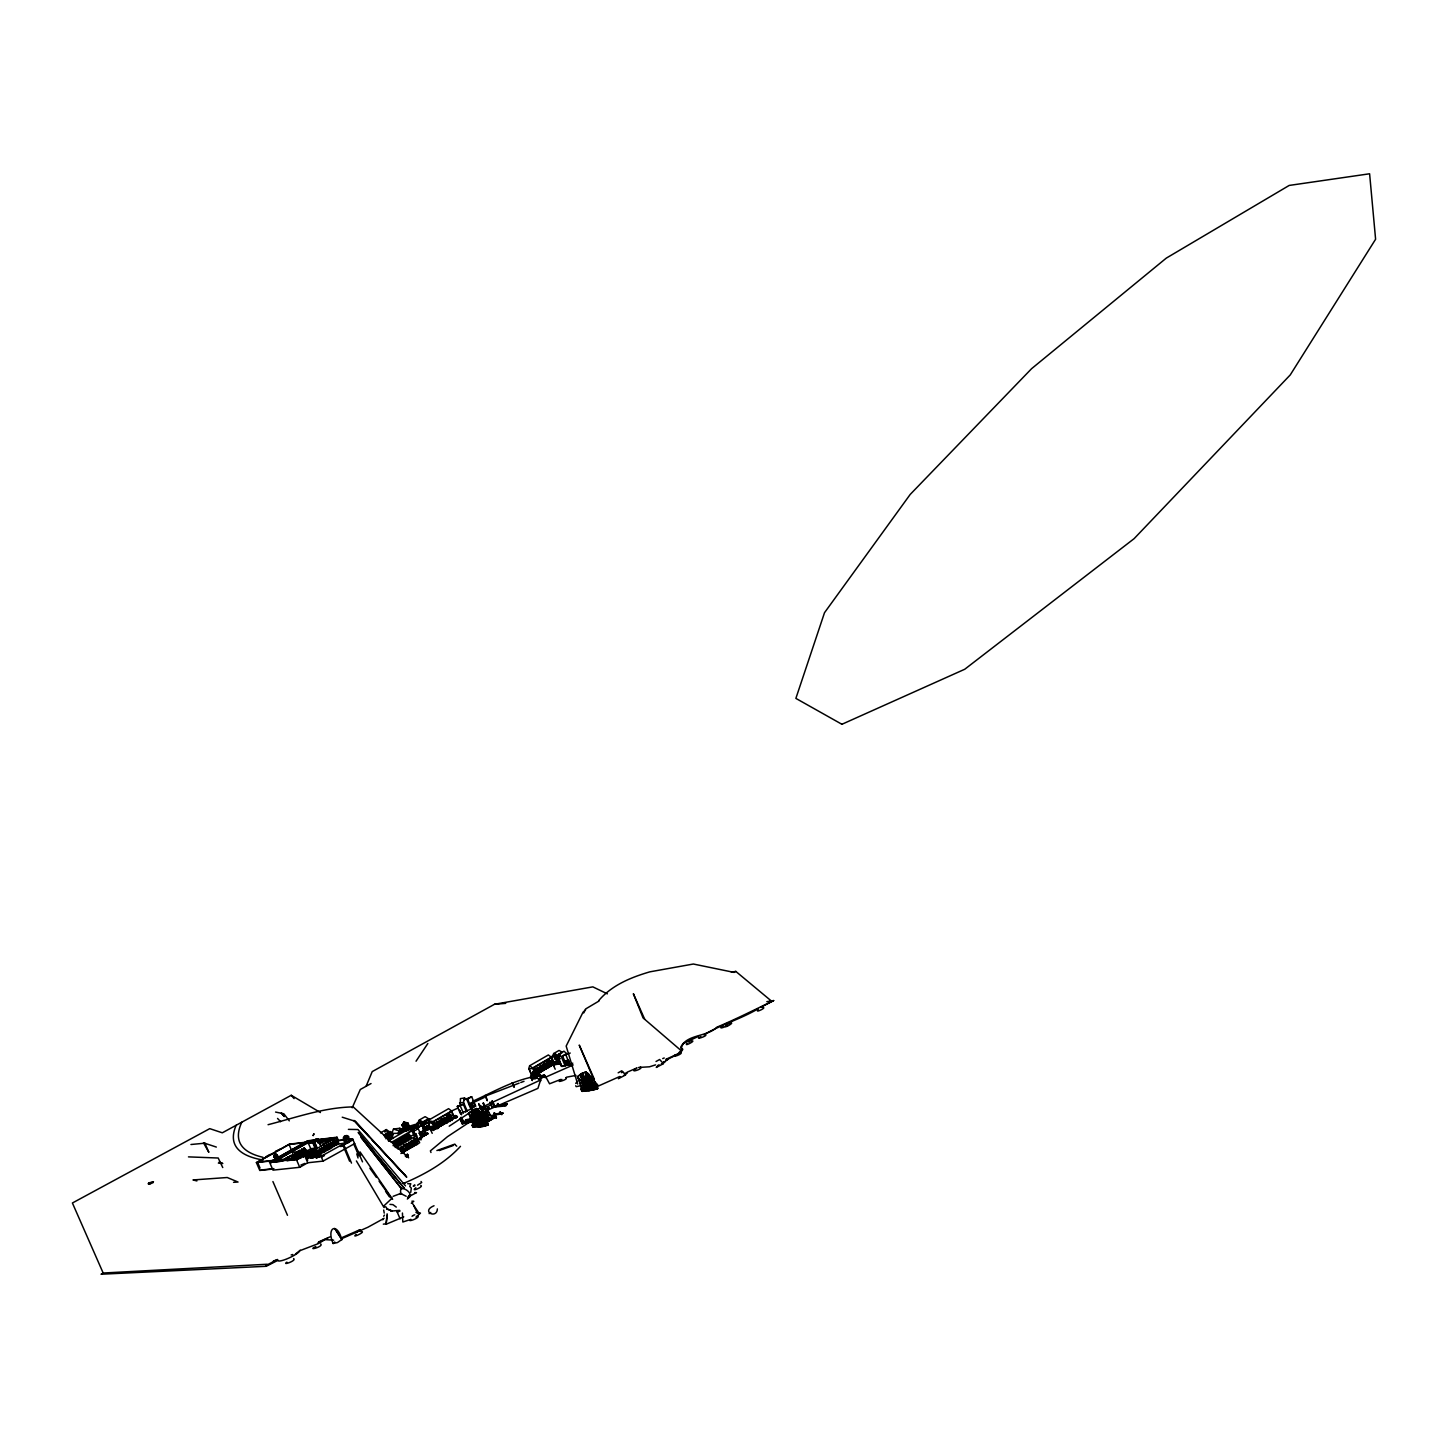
<?xml version="1.0" encoding="UTF-8"?>
<svg xmlns="http://www.w3.org/2000/svg" width="1448" height="1448" viewBox="0 0 1448 1448"><rect width="100%" height="100%" fill="white"/><g stroke="black" fill="none" stroke-linecap="round" stroke-linejoin="round"><path stroke-width="1.5" d="M407.413 1153.966L406.653 1155.504M407.54 1154.599L406.671 1154.744M430.925 1130.327L430.273 1129.042L432.21 1133.332M341.945 1239.669L334.76 1228.483L341.873 1239.524L337.474 1242.565L333.112 1243.506L334.778 1242.004M445.332 1120.336L444.717 1119.051L446.509 1123.377L444.717 1119.051L445.387 1120.318M534.312 1075.955L532.647 1071.701L534.475 1075.9M553.896 1066.271L553.317 1065.022L555.199 1069.203M585.607 1075.574L585.77 1072.063L588.684 1073.801M415.938 1212.483L420.445 1213.08L415.974 1217.116M476.084 1112.155L476.356 1108.643L482.655 1114.888L476.374 1108.625L471.813 1110.308M580.847 1077.33L581.064 1073.801L585.915 1071.954L597.861 1085.059M471.65 1113.802L471.903 1110.29L474.727 1111.992L471.903 1110.29L476.645 1126.091M558.512 1054.289L561.281 1056.678L566.675 1053.565L563.924 1051.176L558.512 1054.289L558.24 1057.637L561.951 1066.452L570.222 1064.552L568.376 1060.189L564.829 1060.877L566.657 1065.221M387.123 1213.822L386.055 1224.266L387.322 1215.343M400.191 1138.581L401.168 1143.377M406.236 1135.63L407.847 1139.522M393.512 1142.381L393.223 1143.667M395.033 1141.839L396.155 1141.694L397.729 1145.368L396.39 1146.128L394.815 1141.965M150.103 1183.487L150.284 1182.437L148.185 1183.577L153.47 1181.731L149.452 1183.215M541.805 1065.33L543.471 1070.344M549.136 1061.637L549.48 1060.298L550.566 1060.805M536.991 1067.954L538.837 1073.022M539.235 1066.977L540.575 1066.054M444.011 1118.055L445.351 1117.53L447.595 1122.091M448.989 1115.34L449.586 1114.218M450.147 1114.417C457.061 1132.227 442.907 1103.973 450.817 1118.508L454.582 1118.055L451.577 1110.978L448.608 1108.661L428.807 1120.046L428.029 1122.852L431.052 1129.947L434.798 1129.494L431.776 1122.381L428.807 1120.046M433.839 1124.426L435.613 1128.68L437.441 1127.72M436.319 1122.653L438.02 1121.657L440.174 1126.381M411.232 1141.549L411.612 1140.608M411.304 1141.187L413.223 1146.454M413.893 1140.01L414.526 1138.87M401.024 1148.192L401.766 1146.291M400.879 1147.54L402.616 1146.526L404.807 1151.359M403.395 1146.092L403.775 1145.133M472.645 1126.526L481.351 1126.001A13.104 2.444 -24 0 0 487.65 1124.336L487.614 1124.209A12.109 2.263 -24.1 0 0 487.252 1123.702L487.27 1123.358A12.181 2.263 -24.1 0 0 485.351 1122.725C479.505 1120.879 461.351 1127.992 481.189 1125.639A13.104 2.444 -24 0 0 487.505 1123.974L487.904 1125.024M477.713 1123.666L478.781 1124.589L468.555 1113.114L472.048 1110.743L472.537 1119.847M333.112 1243.506C326.18 1227.506 337.131 1221.786 341.637 1239.289M336.207 1140.336L334.886 1141.495L336.787 1144.879C336.117 1142.472 329.366 1136.879 334.379 1145.187M321.927 1147.522L323.519 1152.391C321.456 1151.16 318.071 1146.273 321.293 1153.64L320.099 1154.11L318.433 1150.545M322.488 1147.884L324.533 1151.594L325.728 1151.124C322.524 1143.739 325.891 1148.535 327.954 1149.875L326.958 1145.422M310.506 1154.816L311.374 1154.219M276.025 1161.26L274.722 1154.979M460.301 1104.643L460.41 1098.58L464.374 1098.055L467.758 1099.394L471.74 1108.77L460.355 1113.566L457.297 1106.362L464.247 1104.118M467.324 1111.34L463.541 1102.435L464.374 1098.055M307.519 1156.518L307.935 1154.328M410.001 1130.164L410.58 1127.178L417.35 1126.218M416.698 1138.381L413.621 1131.196L414.49 1126.707L417.983 1128.064L422.038 1137.567L417.477 1140.21M406.707 1154.907L408.227 1154.979L405.639 1155.794L407.865 1155.812M421.332 1138.653L420.155 1139.341M416.807 1138.038L416.336 1138.472M415.63 1142.164L415.902 1141.73M532.502 1072.262L533.154 1073.04L533.136 1071.991M437.368 1208.899C436.952 1219.415 420.354 1211.379 434.038 1205.75M449.224 1126.182L468.826 1113.277L540.611 1079.973L537.932 1088.371L487.614 1110.109M587.816 1088.751L580.883 1073.873C583.616 1080.099 581.933 1094.362 585.879 1087.502M300.913 1152.789L301.383 1151.649L300.985 1152.934M529.642 1065.746L528.773 1068.534L531.706 1075.466L535.543 1074.941L554.24 1064.081L551.326 1057.185L548.358 1054.959L529.642 1065.746L532.611 1067.99L535.543 1074.941M402.942 1137.114L404.155 1141.658L402.689 1138.219M396.481 1140.825L397.983 1145.223M399.684 1138.997L399.702 1139.92M401.476 1137.838L402.834 1142.418M537.407 1067.574L537.172 1068.552M543.977 1063.99C546.729 1059.827 549.552 1075.267 545.045 1063.357M544.43 1063.502L545.86 1068.95M436.663 1122.091L436.5 1123.286M438.816 1120.951L440.5 1120.227L442.636 1124.969M441.586 1118.888L443.178 1124.644M403.648 1145.784L405.15 1145.06L407.341 1149.875M406.526 1143.486L405.965 1144.952M408.698 1142.436L410.508 1148.029M391.503 1134.055L393.494 1129.042L399.847 1128.264L404.589 1130.87L408.101 1130.454M399.847 1128.264L398.109 1133.893L404.354 1130.309M366.091 1086.272L372.227 1071.592L494.456 1004.297L592.847 986.866L607.364 993.853M328.787 1143.377L330.162 1148.626L328.968 1149.097L327.121 1145.422M323.773 1146.11L325.547 1150.183L324.225 1146.056M308.659 1154.852C306.578 1158.183 311.736 1154.78 308.895 1155.45M299.175 1150.78L300.46 1154.852L299.229 1155.341L297.039 1151.866L298.197 1156.119L296.967 1156.626L294.777 1153.133L295.935 1157.405L294.686 1157.893L292.496 1154.418L293.673 1158.69L292.424 1159.178C292.641 1152.264 287.808 1158.436 290.414 1155.558M274.541 1155.848L275.88 1154.527M352.208 1107.792L360.299 1089.493L371.032 1083.538M656.016 1061.511L659.618 1059.502L663.492 1063.665L656.27 1067.429L657.392 1066.108M583.725 1012.93L585.644 1008.948L599.074 1000.984M384.933 1132.173L386.254 1129.585L389.693 1131.902M399.63 1211.216L397.005 1211.867L399.793 1211.017M390.272 1138.182L391.575 1135.685L388.933 1135.992M618.169 1072.805L621.771 1070.796L625.626 1074.941L618.386 1078.688L620.45 1076.751M490.076 1119.087L491.849 1118.399M486.872 1123.485L487.777 1121.965M415.866 1187.74C409.386 1192.772 424.427 1186.672 420.807 1185.423M581.553 1090.344L584.322 1088.063M403.377 1128.589L401.947 1125.241L404.028 1121.947L408.028 1123.087L409.404 1126.345L400.155 1129.856M596.648 1087.032L597.662 1085.457M384.48 1215.089L383.666 1216.211M476.971 1123.72L475.179 1124.444L476.464 1124.282M575.743 1083.484L577.245 1081.204M582.06 1091.394L591.218 1090.326A13.068 2.498 -23.6 0 0 597.716 1088.606L597.3 1087.502A13.213 2.516 -23.6 0 1 590.73 1089.276C579.345 1093.783 578.711 1087.068 587.146 1086.652L587.653 1088.425M585.915 1071.954L580.956 1073.819L586.82 1081.511L585.843 1072.027L592.141 1078.398L585.77 1072.063L590.983 1088.661C576.883 1092.136 584.159 1088.498 577.426 1076.733L581.209 1074.235L581.806 1083.448M581.752 1090.688L581.589 1089.584L586.114 1088.027M582.911 1090.489L581.662 1090.597L585.082 1089.457M416.047 1061.203L427.83 1043.519M408.155 1134.273L409.531 1138.544M544.539 1063.158L544.032 1064.533M549.009 1060.877L550.403 1060.606M549.226 1060.841C552.141 1058.778 553.444 1071.303 550.692 1061.058M396.625 1140.644L398.001 1145.115M398.164 1140.029L399.286 1139.884L400.861 1143.558L399.304 1144.445L396.716 1140.771M587.236 1087.104C588.123 1089.656 585.535 1086.036 588.069 1087.665L586.223 1087.774L587.526 1087.339M433.911 1123.594L435.558 1123.485M434.128 1123.558L435.178 1123.322M441.35 1119.286L442.599 1118.87M444.102 1117.802L445.821 1117.892L444.916 1117.422M402.2 1152.861L400.01 1148.029L397.367 1147.866M573.209 1064.95L545.009 1077.439A3.421 3.276 -58 0 0 540.647 1079.466L539.271 1078.851L540.176 1077.62L545.516 1076.353L549.552 1083.792L560.81 1079.412M539.977 1079.792L540.575 1077.855L543.76 1075.955M472.754 1126.743L473.007 1125.657M322.723 1147.848L321.619 1149.006L323.519 1152.391M322.524 1147.92L321.691 1149.241M326.578 1144.626L327.302 1148.988M330.741 1143.105L332.37 1147.377L331.176 1147.848L329.329 1144.173L328.334 1145.477L329.8 1144.644M333.203 1140.879C334.542 1154.943 331.357 1133.603 336.045 1145.296M477.496 1124.788L477.062 1123.358L472.7 1125.386L473.279 1126.834M474.274 1125.549L472.519 1126.273L480.971 1125.114A13.068 2.425 -24 0 0 487.27 1123.449L487.397 1123.576M308.352 1154.708L308.153 1155.848L309.347 1155.395M311.03 1153.404L312.967 1157.622L332.171 1146.436L330.343 1143.305L332.37 1147.377M310.596 1154.599L311.591 1154.128M318.071 1150.436L319.067 1154.907C317.275 1152.391 312.478 1148.97 316.841 1156.174L316.098 1156.59C310.813 1143.467 313.818 1167.323 313.655 1151.92M320.551 1154.074C320.696 1147.178 313.492 1151.866 319.067 1154.907M304.388 1148.029C311.773 1159.106 299.79 1139.63 304.985 1152.3L303.754 1152.789L302.125 1149.296M287.374 1157.205L289.22 1157.26L287.899 1156.807M484.193 1106.127A2.353 1.973 86.7 0 1 480.754 1108.118A26.209 22.534 74.4 0 0 487.505 1110.399C486.076 1109.856 492.809 1116.426 492.067 1119.286L489.949 1119.539L483.089 1103.105L486.818 1110.743M386.055 1224.266L403.757 1216.863M485.424 1115.159L479.903 1120.408L485.424 1115.159L489.696 1114.87L485.026 1116.408L484.338 1114.489L489.062 1117.747M500.773 1112.842L499.687 1113.114L500.809 1112.697M499.651 1112.335L500.592 1112.281M496.736 1113.729L492.211 1116.915M491.415 1116.444L494.202 1116.01M491.705 1116.462L492.067 1115.268M480.103 1125.295L486.057 1122.761L476.374 1108.625L468.736 1113.005A58.988 24.381 62.2 0 0 473.297 1124.861L472.555 1125.639M481.152 1124.571L481.152 1125.494L487.379 1123.829A12.218 2.281 -24.1 0 1 487.686 1124.318M480.989 1123.431C481.677 1124.3 480.754 1123.63 483.161 1124.046M487.65 1117.042L487.343 1117.313M484.338 1124.372L478.455 1125.295L481.985 1125.368M482.148 1124.318L483.125 1124.028L482.003 1124.318M483.035 1124.589L483.288 1124.644M483.741 1123.521L482.003 1123.684L484.084 1123.467M487.343 1118.942L488.229 1120.209M488.229 1118.526L487.089 1118.58M481.713 1122.852L480.863 1122.942M484.266 1119.232L479.704 1118.725M481.84 1117.82L484.103 1117.458M481.388 1118.851L479.94 1119.268L481.189 1118.96M482.51 1117.476L483.089 1118.254L482.437 1117.331L486.401 1115.051M486.094 1114.507L485.207 1114.906L486.057 1114.399M484.048 1120.245C477.623 1112.842 483.596 1105.801 486.184 1117.042C485.333 1112.136 483.198 1120.426 480.229 1120.372L484.338 1116.499L483.306 1116.39M486.383 1115.141L485.587 1115.539M488.754 1107.811L487.704 1108.516L488.863 1108.191M488.048 1108.227L488.591 1107.43M477.279 1119.34L475.541 1119.594M476.139 1120.137L477.134 1119.268M466.419 1121.784L462.998 1123.069M463.831 1123.612L462.437 1123.901M463.74 1121.639L463.487 1120.661L463.233 1122.761M462.455 1123.521L459.993 1118.435L462.021 1123.503L486.021 1120.01L464.989 1122.417M462.328 1123.883L464.048 1122.272M463.668 1122.906L463.776 1122.309M465.677 1112.082L465.369 1111.213M456.446 1116.824C459.794 1115.956 452.753 1119.268 455.306 1117.476M454.636 1117.965L457.097 1116.625M456.554 1116.444L456.898 1116.245M454.328 1116.191L455.07 1115.431L454.382 1116.209M454.835 1116.951L456.627 1116.39L455.269 1116.698M455.306 1116.118L454.527 1116.625L455.704 1116.517M455.668 1115.594L454.582 1115.937M456.174 1116.408L454.853 1117.385M456.12 1117.657L454.726 1117.947L456.935 1117.132M440.138 1126.218L441.007 1125.82L438.816 1121.512M437.242 1127.377L437.079 1127.576M436.753 1128.354L437.821 1127.503M438.255 1127.594L436.554 1122.906M405.73 1156.228L407.359 1155.993L406.236 1156.717M408.173 1156.011L406.381 1156.264M435.866 1125.965L436.735 1125.512L435.938 1126.001M429.006 1128.535L427.902 1129.874L428.572 1129.277M405.205 1155.957L407.159 1155.504M406.743 1156.771L406.381 1155.993M406.798 1155.92L407.721 1156.065L406.236 1156.282M561.933 1079.448C552.593 1084.118 570.005 1079.194 565.697 1077.638M425.115 1130.055L424.173 1130.888L425.404 1130.689M427.775 1127.286L427.251 1127.286M427.649 1128.698L427.974 1127.775M428.608 1127.811L428.554 1125.241L427.54 1125.838C429.441 1128.191 427.938 1128.915 427.956 1127.72M420.789 1137.585L419.703 1138.291M424.101 1130.852L425.477 1130.562M424.662 1129.693L425.115 1129.82M413.169 1215.596L412.028 1216.266M300.17 1250.221L299.664 1250.764A11.91 2.335 -25.1 0 1 288.405 1258.258A11.91 2.335 -25.1 0 1 277.926 1260.303L266.251 1266.294L101.052 1274.222L103.17 1273.027L267.12 1264.249M460.482 1146.327C445.332 1162.816 425.441 1173.966 404.988 1182.799M598.875 1000.405C611.979 985.092 631.002 977.364 649.844 971.843L693.357 964.024L734.1 972.404L735.819 971.409L771.295 1000.948L769.576 1001.98M311.392 1156.861L312.153 1156.898M312.279 1157.676L312.153 1157.368M312.098 1157.405L310.831 1154.527M758.173 1009.944C754.136 1013.419 767.603 1007.446 762.752 1007.392M726.009 1025.546C722.86 1029.8 737.883 1020.261 728.597 1023.808M383.322 1224.157L386.58 1223.723M460.482 1118.996L461.568 1117.983M460.645 1119.413L461.514 1118.2M429.133 1213.641L430.744 1212.447M687.13 1043.393C682.859 1047.447 697.918 1039.664 691.022 1041.094M462.292 1123.377C474.111 1117.458 457.839 1124.644 462.98 1122.87M512.773 1084.118L512.321 1082.778L514.058 1087.05L512.321 1082.778L512.972 1084.045M462.021 1123.503C466.419 1122.544 456.826 1110.688 463.414 1122.363M485.858 1096.245C490.239 1109.15 482.872 1089.493 486.003 1097.222M461.532 1114.58L459.613 1110.363L461.496 1114.616M460.066 1111.72L459.613 1110.363L460.211 1111.63M433.586 1130.508L431.721 1126.254L432.319 1127.521M430.635 1129.458L430.78 1130.417L430.255 1129.512M149.488 1183.613L149.198 1184.319M408.969 1196.193L410.11 1195.215M383.992 1218.202L382.815 1219.759M356.19 1234.42C349.927 1239.325 367.521 1231.035 360.914 1231.633M582.458 1090.778L583.11 1091.159M581.444 1089.457L584.811 1087.539M585.897 1089.801L581.082 1073.783L583.87 1075.538L581.01 1073.819L577.607 1076.642A59.875 26.788 61.8 0 0 582.15 1088.679L581.824 1088.407M662.731 1058.579L664.234 1057.981M595.671 1086.706L597.191 1087.249L593.101 1088.643L595.761 1086.489L585.988 1087.792M586.205 1088.299L593.644 1087.321L588.54 1088.353M593.101 1088.643L587.743 1089.005L588.576 1088.425M589.372 1087.593L581.082 1073.783L586.35 1089.729L585.282 1088.787M589.77 1087.937L581.082 1073.783L587.291 1080.136M591.291 1087.919L590.911 1087.321M591.617 1088.027L592.449 1088.353M593.879 1086.579L594.784 1086.905M473.279 1127.214L481.659 1126.689A12.96 2.407 -24 0 0 487.886 1125.042M585.39 1089.222L586.368 1089.548M587.798 1088.353L585.517 1089.674L586.368 1089.005M636.45 1068.407C627.346 1073.873 644.595 1068.642 640.342 1066.995M534.783 1068.986L535.851 1068.787M542.873 1064.714L541.733 1066.235M546.692 1062.09L547.905 1062.253M500.519 1113.186L500.592 1113.421M393.44 1142.653L394.435 1142.961M401.512 1137.893L402.562 1138.291M403.25 1136.789L405.766 1140.716M404.969 1135.793L407.286 1139.648L406.218 1140.264M401.15 1146.798L402.49 1146.707M406.2 1143.884L407.884 1143.848L409.585 1148.318L407.775 1149.278L406.146 1144.897M411.522 1140.789L412.427 1140.282M411.739 1140.771L413.205 1140.771L415.16 1145.332M441.495 1119.087L443.142 1119.051L445.079 1123.558M446.527 1117.385C456.156 1131.666 442.237 1103.648 448.355 1121.657M413.151 1215.433L414.798 1214.8M482.908 1125.187L482.6 1124.064M499.596 1112.607L500.465 1112.354M505.008 1104.245L505.786 1104.064M482.148 1123.666L472.175 1125.168M491.759 1115.666L492.302 1115.756M482.944 1124.137L481.985 1124.372M475.994 1119.702L477.062 1118.815M476.989 1118.924L475.976 1119.051M497.678 1103.611L498.166 1103.485M498.329 1104.462L497.352 1104.19M488.501 1107.412L487.578 1108.082M331.628 1147.793C331.52 1140.499 324.714 1143.848 329.963 1147.685M334.579 1146.128C332.732 1148.391 331.646 1140.191 330.995 1144.173M457.441 1116.661L456.446 1116.39M406.544 1155.757L406.942 1156.029M407.576 1155.088L406.291 1155.341M298.867 1150.635C301.872 1148.861 300.605 1156.047 302.723 1153.567L301.745 1149.187L303.754 1152.789M299.483 1150.454L298.596 1151.522L300.46 1154.852M585.589 1009.853L583.001 1012.261L566.168 1046.071L577.68 1084.045M426.671 1133.078L427.703 1133.006L426.382 1133.639M427.938 1129.35L427.938 1128.227M393.096 1196.338L400.318 1193.605M344.986 1137.458L346.651 1137.513L349.457 1141.495C349.457 1133.657 341.782 1138.164 347.212 1142.762M311.591 1157.133L311.881 1157.296M312.352 1157.64L312.659 1157.133M150.393 1182.636L150.176 1183.65M482.365 1113.657L447.468 1136.68L430.4 1150.87L430.979 1152.517M627.056 1072.244L637.084 1067.864M581.752 1089.095L581.082 1088.968M581.662 1090.145L582.603 1089.801M595.273 1084.679L591.291 1086.543M590.024 1087.81L589.01 1088.136M596.015 1086.362L594.929 1086.253M594.205 1088.353L595.291 1086.561M595.653 1087.05L595.798 1086.959A12.326 2.353 -23.7 0 1 597.336 1087.358L596.757 1086.434L597.191 1087.376A13.213 2.516 -23.6 0 1 590.621 1089.023M664.107 1062.054L667.727 1059.665L666.569 1058.922M474.039 1125.042L473.098 1125.766L472.645 1124.698M473.206 1126.164L474.111 1125.168L471.722 1110.381L478.582 1125.042L471.722 1110.381M497.171 1104.371L498.166 1104.534M480.428 1119.449L491.94 1117.983L489.822 1119.539M417.549 1185.17L421.712 1182.491L421.042 1181.459M406.164 1156.771L407.684 1156.065M295.446 1254.022L299.664 1250.764L318.325 1243.633L324.913 1239.597L333.637 1240.194M625.138 1073.167L627.183 1073.095L623.889 1075.393M419.703 1137.838L419.974 1138.001M435.468 1123.775L437.93 1127.775M440.5 1126.164L438.907 1121.784M437.35 1128.227L438.527 1127.956M426.744 1129.856L426.943 1129.639M317.981 1242.836L327.574 1238.221M490.329 1102.779L492.429 1101.53M490.51 1103.195L492.591 1101.928M383.449 1218.691L367.81 1227.289L341.764 1238.655M409.712 1219.741L402.816 1222.022L402.435 1213.026M584.268 1088.896L587.11 1088.226M584.232 1089.964L587.182 1088.407M582.766 1088.588L594.875 1086.344A12.272 2.353 -23.7 0 1 597.119 1086.959A13.177 2.516 -23.6 0 1 590.513 1088.733L594.259 1086.471M592.793 1087.9L594.223 1086.326L590.567 1089.149M596.92 1087.014L594.784 1088.19M584.033 1088.335L586.15 1087.104L586.549 1088.552M587.092 1086.688L577.426 1076.733M475.704 1125.856C473.858 1123.358 476.374 1126.653 478.093 1124.644M484.084 1120.752C501.261 1118.019 477.786 1123.485 485.876 1119.702M502.691 1113.295L495.542 1113.802L491.723 1116.1M484.211 1121.06L486.021 1120.01M475.849 1125.947L478.781 1124.589L478.184 1123.539L478.148 1124.951M501.66 1113.965L495.325 1114.833L492.736 1116.861M502.872 1112.897L495.126 1114.489L494.003 1112.86L496.103 1114.725M491.94 1117.983L487.723 1120.318L483.234 1117.458M480.79 1125.005L484.953 1123.196M500.773 1113.657L501.786 1114.67L501.406 1113.747M485.913 1123.196L483.415 1125.06M486.619 1122.797L485.279 1122.761L496.23 1116.788L496.266 1117.874M500.918 1113.584L502.999 1113.204L495.56 1114.2M496.537 1117.765L495.488 1117.295M486.781 1124.046L487.071 1122.978L487.505 1123.956A12.145 2.263 -24.1 0 0 487.107 1123.322L485.026 1124.625M411.304 1203.234L413.784 1201.297L411.902 1201.188M484.519 1112.716L481.37 1113.946L483.216 1112.879L478.654 1103.684L485.37 1120.082M486.745 1112.86L485.822 1113.385L488.501 1119.702M474.437 1120.48L476.808 1119.811L474.998 1119.684M483.614 1117.802L482.564 1115.521L483.505 1117.802L484.555 1117.042M568.376 1060.189L569.824 1064.769L572.774 1063.14M476.247 1119.503L474.944 1119.956M467.722 1120.155L468.935 1120.01L465.496 1120.698L478.944 1119.539L485.134 1116.173L489.714 1119.286L485.026 1116.408L489.605 1114.652M478.944 1119.539L479.107 1120.716L485.442 1116.372M485.098 1116.951L485.822 1118.652M486.474 1116.118L487.27 1117.802M504.429 1105.494L504.013 1104.589L504.556 1105.403M494.456 1105.765L492.229 1100.86L494.456 1105.765L492.121 1106.815L507.162 1104.1L505.479 1105.457M484.519 1117.983L483.958 1116.209M473.713 1125.277L475.451 1124.263M487.65 1116.861L488.447 1118.544L487.813 1116.788M494.727 1112.969L495.325 1114.833M478.057 1122.924L476.573 1123.105M407.612 1197.713L409.784 1196.862L407.341 1199.053M149.814 1182.654L150.592 1183.197M149.325 1183.215L148.945 1182.944M480.338 1108.1L484.247 1105.838M534.439 1078.072L539.018 1074.47L534.113 1077.276L534.602 1078.108M535.126 1077.131L540.014 1074.344L535.489 1077.982L535.126 1077.131L535.597 1077.982M535.561 1077.927L540.014 1074.344M564.829 1060.877L567.055 1065.004M467.016 1120.39L465.604 1120.046L467.632 1119.413M465.713 1121.205L468.718 1119.521L469.496 1120.969L471.089 1120.535L469.786 1119.177M467.523 1119.666L470.727 1118.942L469.315 1120.553L470.455 1120.137M467.523 1121.15L465.315 1122.164M471.034 1119.648L469.061 1120.39L470.908 1120.173M492.03 1107.123L489.768 1102.29L492.248 1107.123M486.709 1110.507L485.822 1113.385L488.99 1112.155L487.668 1112.317M507.289 1104.408L491.976 1107.213L505.877 1105.928M561.951 1066.452L563.218 1065.71L561.028 1066.018L558.023 1058.886L560.213 1058.579L558.946 1059.303M487.505 1110.399L485.714 1111.394L487.614 1110.634L485.605 1111.141L486.51 1110.779L483.469 1102.96M534.493 1069.62C532.013 1066.271 536.212 1072.063 534.584 1068.19L533.498 1068.389M560.43 1054.325L557.426 1056.063L560.575 1063.556M431.052 1129.947L450.817 1118.508M437.495 1121.729L439.921 1126.291L438.364 1127.196M440.608 1125.784L442.382 1124.861L439.721 1120.227M442.762 1119.214L444.826 1123.449L443.052 1124.372L441.459 1120.082M422.363 1123.141L423.25 1125.205L420.807 1125.53L419.92 1123.539L421.422 1123.395L426.11 1134.78L421.115 1137.676L419.214 1133.096L423.938 1130.508L425.839 1134.942M434.581 1129.53L454.582 1118.055M475.65 1106.091L470.817 1108.897L466.835 1099.521L471.668 1096.733L475.65 1106.091L472.609 1106.489M559.127 1057.728L559.199 1055.266M531.706 1075.466L550.385 1064.642L554.24 1064.081M566.458 1065.257L562.548 1055.954L570.24 1053.04M401.295 1151.721L416.101 1143.142L413.929 1138.038M535.326 1074.977L554.005 1064.117L551.254 1057.583L532.556 1068.389L529.154 1068.877L531.923 1075.448L550.602 1064.606L548.539 1059.701M404.825 1145.259L407.087 1149.784L405.476 1150.707M409.006 1142.2L410.49 1142.345L412.191 1146.816L410.381 1147.757L408.77 1143.377M411.721 1140.644L414.906 1145.241L413.313 1146.164M400.915 1153.513L419.649 1142.744L415.739 1133.603L413.458 1133.875M481.695 1106.562L480.157 1106.851L481.75 1106.725M490.854 1102.598L492.067 1102.127M431.776 1122.381L451.577 1110.978M457.297 1106.362L463.324 1104.245L466.383 1111.449M423.124 1128.897L424.246 1127.974L424.825 1129.35L423.739 1129.892M432.843 1122.707L434.201 1124.046L432.789 1123.015L433.767 1122.598M422.925 1128.915L424.246 1127.974M393.06 1145.621L415.739 1133.603M397.53 1145.278L396.462 1145.911L394.978 1142.418M400.662 1143.486L399.594 1144.101L398.109 1140.608M409.585 1138.327L410.653 1137.712L408.752 1133.766M473.224 1101.91L468.935 1104.39L473.514 1101.874L475.378 1106.254L473.514 1101.874M560.34 1054.108L557.172 1055.954L560.485 1063.864L554.729 1064.678L551.416 1056.805L555.761 1054.126M419.214 1133.096L423.938 1130.508M532.611 1067.99L551.326 1057.185M552.285 1056.461L557.281 1055.719L562.548 1052.352L559.073 1050.434L553.715 1053.529L552.285 1056.461L555.869 1054.397M396.118 1147.721L416.572 1135.54L414.273 1135.811L412.01 1130.49L409.259 1128.788L388.86 1140.499L391.612 1142.237L412.01 1130.49M431.052 1127.485L426.237 1130.273L422.997 1122.634M470.6 1104.353L471.885 1103.629L473.351 1107.105M431.233 1127.648L426.146 1130.58L422.726 1122.526L417.223 1123.196A16.055 6.48 64.9 0 1 412.155 1126.526L404.589 1130.87M397.132 1147.721L398.019 1149.097M420.626 1121.259L417.223 1123.196L418.943 1127.214L417.44 1123.395L422.689 1122.761M388.806 1140.264L388.462 1139.449M407.503 1130.399L408.517 1129.82M428.626 1119.195L428.536 1119.123C427.106 1120.752 414.49 1126.309 419.395 1119.956L422.78 1122.001L428.499 1118.707L428.88 1119.793M422.726 1122.526L429.513 1118.634M414.074 1128.535L422.237 1125.295M463.794 1099.919L471.668 1096.733M422.056 1125.295L417.06 1128.173L417.983 1128.064A16 8.38 73.6 0 1 409.259 1128.788M427.196 1123.087L426.183 1123.666L425.296 1121.603L426.309 1121.024L427.196 1123.087L426.219 1123.558L425.404 1121.639M448.898 1113.476L451.034 1118.49L431.269 1129.911L428.409 1123.196L432.011 1121.114M389.584 1131.63L383.937 1135.196M383.756 1135.449L390.58 1131.54L392.299 1135.54M384.028 1135.558L390.489 1131.865L393.404 1138.49M401.947 1125.241L405.313 1123.304L404.028 1121.947L401.983 1125.349L408.028 1123.087L405.368 1123.413L404.028 1121.947L406.037 1128.264M385.892 1134.816L385.82 1137.223L386.707 1136.716M386.453 1134.562L387.34 1134.055L388.245 1135.992L387.231 1136.59L386.344 1134.526M406.327 1124.825L405.313 1125.404L406.182 1127.467L407.196 1126.888L406.327 1124.825L407.033 1126.815M407.829 1124.028L406.816 1124.607L407.684 1126.671L408.698 1126.073M385.874 1138.816L389.096 1136.97L390.2 1139.54L392.951 1137.947L387.684 1139.16L388.661 1141.205M407.304 1123.177L408.698 1126.417L415.793 1124.263M380.498 1132.861L386.254 1129.585L387.376 1132.173M758.281 1008.695C740.833 1019.03 721.104 1024.587 703.782 1034.831M362.507 1161.839L352.588 1138.888L338.452 1140.553L337.04 1137.241L306.56 1154.454L308.008 1157.785L321.058 1156.337L343.755 1143.721L342.506 1144.155L349.583 1161.187M352.588 1138.888L350.307 1140.173M341.221 1146.128L348.497 1141.603M349.547 1140.716L351.538 1139.286L338.452 1140.553M340.298 1146.49L350.488 1140.608L347.936 1136.97A2.932 2.552 89.9 0 0 343.393 1139.54L345.004 1143.286L345.764 1142.762M341.04 1146.526L353.004 1139.848M342.343 1146.255L341.04 1145.712M337.04 1137.241L307.736 1140.771L269.545 1162.183L272.984 1170.147L299.736 1167.305L307.736 1162.762L323.103 1161.097L354.688 1143.594L353.638 1143.721L358.851 1155.866M307.211 1156.735L308.696 1155.884M309.709 1156.518L308.75 1154.309M308.008 1157.785L324.442 1155.703M310.868 1158.11L336.117 1143.992L334.814 1140.952M307.754 1160.264L304.623 1153.133L299.881 1155.794L300.804 1158.273M331.809 1142.472L333.185 1145.658L338.434 1143.721L336.769 1139.829M317.818 1154.979L329.438 1148.391M316.841 1156.174L315.646 1156.644L313.619 1152.011M320.099 1154.11L321.293 1153.64M324.533 1151.594L325.728 1151.124M326.759 1150.345L327.954 1149.875M328.968 1149.097L330.162 1148.626M335.592 1145.332L336.787 1144.879M335.954 1140.427L338.434 1143.721M314.614 1157.441L312.044 1153.314M337.8 1144.101L348.986 1142.454M304.876 1163.396L300.876 1165.061M316.153 1157.368L324.225 1155.214M316.279 1157.785L323.049 1155.613M316.352 1158.129L319.809 1156.174M319.483 1142.544L326.433 1138.671M320.026 1142.925L323.447 1141.006M306.017 1151.522L311.121 1148.644L315.592 1148.119M319.99 1143.703L326.85 1139.829M271.228 1162.925L270.704 1161.73L296.55 1158.852L315.012 1148.445M322.47 1144.228L334.253 1137.585M269.545 1162.183L296.261 1159.215L316.659 1147.775M333.999 1137.929L326.162 1142.581L335.936 1137.893M300.315 1157.405L317.275 1148.716L313.963 1141.042L317.963 1138.798L321.094 1146.038M297.673 1159.305L299.537 1158.255M304.406 1155.395L302.578 1156.644L299.863 1150.563M303.519 1156.536L305.347 1155.287M315.574 1149.694L306.849 1154.074M282.414 1160.988L273.708 1161.966L273.183 1160.753L306.886 1141.857L332.008 1138.852L332.533 1140.065L326.252 1140.807M273.274 1162.092L307.971 1142.309L312.316 1141.802M275.572 1160.916L307.392 1143.051L314.578 1142.092L318.071 1140.137L316.026 1139.142L317.963 1138.798M316.117 1139.015L312.116 1141.259L315.411 1148.934M302.433 1156.735L300.297 1151.993L302.071 1151.033M273.147 1169.025L259.789 1170.455L256.387 1162.581L289.329 1144.173L305.021 1142.291M260.043 1168.047L257.491 1162.147L289.075 1144.499L304.333 1142.671M270.704 1161.73L307.465 1141.115L333.529 1137.983L334.054 1139.196M269.871 1154.527L265.672 1156.88L266.812 1156.753M477.08 1126.019L471.903 1110.29L477.243 1118.019L476.356 1108.643L484.483 1124.788M595.942 1084.48L591.87 1086.724M581.698 1088.48L581.77 1090.235M593.897 1086.38L593.3 1083.231L576.232 1086.634L575.671 1085.783M320.424 1112.535L291.229 1095.285L222.304 1132.807L209.761 1128.644L72.4 1202.998L103.17 1273.027M505.334 1103.503L505.135 1104.227M504.881 1103.666L505.081 1103.485M477.17 1119.811L476.537 1120.046M500.429 1112.281L499.433 1112.535M329.891 1236.9L318.542 1241.986M420.716 1139.739L421.024 1139.92M417.802 1141.476L418.164 1141.295M657.845 1065.457L659.057 1064.805M437.423 1127.811L437.531 1128.028M723.204 1025.836C715.149 1030.759 730.733 1025.474 726.281 1024.514M726.154 1025.075L727.584 1024.315M621.536 1072.66L622.821 1072.009M410.852 1219.288C405.458 1223.089 421.73 1217.478 417.477 1215.723M673.917 1055.701L676.162 1054.542M286.867 1262.149C281.238 1265.968 297.22 1260.538 293.6 1258.565M414.762 1184.79L413.241 1186.147L414.87 1185.713M392.173 1198.111L383.702 1206.057L386.381 1207.306L386.815 1209.044L392.372 1211.035L386.869 1208.79M148.764 1183.867L148.474 1184.084M265.907 1265.516L277.582 1259.507L273.346 1261.063M315.827 1246.547C305.872 1251.289 324.153 1246.656 320.696 1243.941M700.85 1036.587C692.235 1040.822 710.226 1035.501 704.923 1034.379M661.736 1064.135L664.994 1061.836L663.709 1061.619M409.712 1195.758L410.834 1195.179M688.741 1042.126L689.773 1041.619M595.128 1086.29L585.861 1072.009L591.599 1088.986M406.2 1155.54L406.689 1155.721M487.94 1118.707L482.636 1115.521M481.351 1123.358L476.591 1124.082M424.789 1131.232L425.694 1131.051M456.591 1117.367L455.957 1117.729M437.459 1128.77L438.183 1128.028M415.305 1140.879L414.997 1141.187M760.598 1007.392L773.666 1000.568C754.77 1009.654 736.036 1019.12 716.796 1027.229C707.058 1037.148 686.913 1033.963 680.687 1047.357L682.461 1048.714L677.845 1053.981L665.917 1059.303M582.983 1089.113L584.322 1088.534M473.623 1102.453L484.284 1097.475M539.579 1079.556L540.249 1079.231A3.421 3.276 -58 0 1 544.611 1077.203L545.806 1077.059M619.816 1076.479L597.662 1086.344M452.029 1110.797L458.183 1107.955M472.537 1101.331C495.849 1090.923 518.493 1077.022 544.52 1075.357L535.47 1076.606M842.103 724.199L964.748 669.248L1134.128 538.638L1290.277 374.887L1375.6 239.246L1369.609 173.778L1289.191 185.435L1166.31 258.106L1031.555 368.715L910.195 494.456L824.509 612.703L795.875 698.389L841.831 724.235M150.158 1183.867L153.162 1182.6M341.42 1237.859L359.973 1229.714M697.936 1036.605L683.293 1043.519L680.994 1048.099L682.768 1049.456L680.578 1052.714L666.225 1060.045M481.659 1123.485L477.297 1124.481M595.345 1085.982L585.861 1072.009M436.735 1127.739L438.02 1126.761L437.206 1127.141M519.144 1083.122L485.768 1095.955M655.582 1064.877L649.482 1066.796L638.622 1067.466M335.99 1140.336L335.411 1141.676M330.922 1142.961L332.008 1143.395M327.158 1145.332L326.578 1146.671M324.931 1146.581L324.352 1147.938M320.497 1149.097L319.918 1150.436M403.883 1145.169L404.825 1145.115M301.944 1149.097L300.858 1150.255L302.723 1153.567M297.419 1151.649L296.333 1152.789L298.197 1156.119M295.157 1152.934L294.071 1154.074L295.935 1157.405M286.052 1158.038L285.021 1159.414M436.789 1121.747L437.712 1121.693M275.247 1154.798L277.075 1155.595M449.459 1114.453L450.889 1114.58L452.826 1119.069M546.891 1061.945L547.959 1062.017M540.086 1065.782L542.71 1070.543L540.557 1066.217M542.439 1064.66L545.009 1069.203L542.855 1064.877M535.362 1068.515L534.71 1070.307M520.755 1082.525L524.013 1081.312M402.598 1129.983L415.992 1125.024L417.114 1127.648M408.716 1128.082L407.54 1128.517L408.408 1130.58M413.151 1126.508L405.114 1131.322M661.374 1063.737L663.365 1063.447M424.463 1129.856L423.25 1128.734M488.736 1108.209L487.831 1108.516M492.193 1115.756L492.067 1116.987M414.635 1192.555L416.499 1192.645L408.553 1196.79M407.938 1197.043C416.264 1194.075 396.824 1181.532 401.187 1194.22M481.659 1123.956L482.872 1123.594M480.808 1125.295L481.804 1124.843L476.356 1108.643L478.944 1125.368M595.472 1087.122L595.725 1086.869A12.236 2.335 -23.7 0 1 597.318 1087.502L597.21 1087.104A12.326 2.353 -23.7 0 0 594.983 1086.615L595.2 1086.796M406.345 1156.174L407.359 1155.721M436.898 1150.545L454.871 1144.101M439.215 1150.563L453.188 1145.549M595.979 1087.81L596.974 1086.869M476.121 1123.196C478.908 1125.349 474.021 1121.675 475.415 1124.589M584.214 1088.281L595.562 1086.778M597.21 1088.625L596.63 1088.824A12.489 2.389 -23.6 0 1 591.689 1090.054L587.381 1090.615M484.827 1124.119L486.184 1124.245M594.639 1087.774L585.68 1072.099L588.359 1089.023M484.899 1124.209L483.288 1124.336L495.614 1117.204M586.096 1088.57L585.191 1088.842M591.761 1088.136L590.494 1088.606M585.064 1086.941L585.499 1088.045L584.467 1087.122M594.06 1087.937L592.884 1088.136M589.879 1090.471L588.847 1090.76M480.501 1126.779L479.505 1127.033M389.964 1204.392L392.933 1204.627L396.281 1207.107M291.157 1254.945L292.786 1254.511M566.439 1077.221L576.014 1075.393M581.408 1088.679L582.15 1090.217M731.367 972.169L735.819 971.409M766.825 1001.654L773.666 1000.568M551.416 1056.805L557.118 1056.189M556.919 1058.633L556.774 1056.569L554.222 1057.058L555.073 1059.085L556.575 1058.723M555.073 1059.085L556.647 1058.796L555.797 1056.769M557.371 1060.877L557.335 1063.122L555.761 1061.203L557.353 1060.968L558.222 1062.904L556.629 1063.14L555.851 1061.275M554.729 1061.583L554.874 1063.628M546.475 1063.085L548.213 1067.248M566.53 1061.239L567.471 1061.112M554.783 1064.443L560.267 1063.665M549.896 1066.38L548.032 1062.506M538.511 1068.009L540.375 1071.882L538.222 1067.556M537.045 1068.859L538.692 1072.769M535.832 1068.95L538.24 1073.384M569.824 1064.769L566.114 1055.429M534.873 1070.217L536.448 1074.416M540.339 1075.14L538.873 1074.488M531.525 1078.525L537.407 1077.728M531.832 1079.231L535.742 1078.688M466.835 1099.521L467.758 1099.394M459.577 1102.96L463.541 1102.435M582.042 1090.127L590.712 1089.113M582.259 1090.652L590.911 1089.638M507.162 1104.1L494.058 1106.073M471.74 1108.77L469.224 1104.353M443.124 1119.467L444.826 1123.449M494.184 1113.295L495.126 1114.489M419.92 1123.539L422.345 1123.214M485.37 1115.376L489.696 1114.87M403.612 1125.585L404.499 1127.558M428.409 1123.196L431.721 1122.797L451.505 1111.376L454.364 1118.073M495.831 1114.815L495.542 1113.802M438.219 1122.29L439.921 1126.291M482.437 1117.331L484.139 1117.747L482.98 1117.82M469.786 1119.087L470.926 1119.612M412.155 1126.526L417.404 1125.892M465.604 1120.046L466.799 1119.901M467.885 1119.992L466.546 1120.716M469.659 1119.648L470.111 1119.756M469.948 1119.829L471.034 1120.517L469.948 1120.951L469.659 1119.557M496.23 1116.788L495.886 1117.91M465.496 1120.698L468.102 1120.499M475.632 1119.901L474.691 1121.096L475.288 1120.336M479.107 1119.992L467.433 1120.933M489.533 1119.25L492.121 1119.014M399.865 1130.236L404.101 1129.711L397.856 1133.295L390.327 1133.513M423.938 1129.567L423.069 1127.485M402.562 1183.36L405.096 1183.052M331.882 1139.449L325.167 1140.029L324.66 1138.888L317.727 1142.762L319.574 1142.544M308.08 1142.544L312.424 1142.038M316.768 1141.513L321.112 1140.988M327.646 1140.21L331.99 1139.703M346.85 1137.784L347.81 1137.657M317.872 1141.802L322.053 1141.295M424.825 1129.35L424.047 1128.01M313.673 1142.653L307.41 1143.395L306.886 1141.857M326.18 1141.151L330.343 1140.662M343.393 1139.54L344.334 1139.431A2.932 2.552 89.9 0 1 348.877 1136.843M409.712 1131.648L413.621 1131.196M481.207 1123.757L477.08 1123.992L478.474 1124.607M334.017 1141.223L336.316 1144.934M336.425 1140.897L338.253 1144.047M484.881 1123.395L485.279 1122.634A12.127 2.263 -24.1 0 1 487.27 1123.431A12.163 2.263 -24.1 0 1 487.397 1123.702A13.104 2.444 -24 0 1 481.062 1125.404M413.44 1133.006L414.363 1132.897M281.039 1148.789L275.735 1151.269L276.858 1151.142M332.75 1142.979L334.669 1142.092M481.152 1125.494L472.681 1126.363M348.389 1141.368L349.348 1141.259M329.619 1143.721L330.977 1146.907M385.059 1137.44L389.096 1136.97L384.589 1135.811M478.111 1126.888L482.112 1126.417A12.399 2.317 -24 0 0 486.872 1125.241L487.306 1125.005A11.475 2.136 -24.1 0 0 485.514 1124.607M347.104 1142.526L346.253 1142.888M327.411 1144.97L329.71 1148.68M326.379 1145.748L327.483 1149.929M325.076 1146.002L326.56 1149.404M327.592 1145.893L329.42 1149.042M423.088 1135.141L426.11 1134.78M324.551 1147.088L329.022 1146.581M315.284 1148.481L310.849 1148.988L307.465 1141.115M324.171 1147.45L330.832 1146.689M342.941 1145.133L343.9 1145.024L351.502 1163.106M341.565 1146.092L342.923 1145.929M271.011 1154.4L270.523 1154.599M297.184 1151.468L306.162 1150.436M322.777 1152.807L320.768 1148.716L322.596 1151.866M323.157 1148.409L325.004 1151.558M292.442 1152.318L307.736 1150.563M422.038 1137.567L419.504 1133.06M297.872 1152.192L299.229 1155.341M319.737 1149.495L321.112 1152.698L319.664 1149.024M320.949 1149.658L320.261 1149.133M274.342 1157.187L273.925 1157.242A2.045 1.81 -87.8 0 1 274.758 1154.509A2.045 1.81 -87.8 0 1 277.183 1155.414L278.812 1158.201M304.985 1152.3L303.193 1149.205M309.727 1151.576L308.478 1151.793L309.094 1153.223M317.058 1150.798L318.451 1154.002M295.609 1153.477L296.967 1156.626M318.325 1155.323L316.334 1151.214L318.162 1154.382M304.84 1152.807L307.229 1152.536L307.7 1154.056L305.311 1154.328M304.677 1152.898L305.401 1154.328L304.931 1152.807L299.537 1155.794L303.084 1155.341L303.7 1156.771M305.076 1152.952L307.121 1152.717L307.609 1154.074M307.99 1152.517L308.696 1153.947L308.026 1152.698M314.849 1152.065L316.678 1155.214L314.777 1151.83M293.329 1154.744L294.686 1157.893M314.107 1152.481L316.388 1156.228M316.497 1152.174L315.592 1151.667M322.886 1151.486L321.963 1148.246M292.442 1154.255L292.297 1155.522M305.003 1154.291L307.609 1153.839M312.623 1153.314L313.999 1156.518M291.066 1156.029L292.858 1159.142M314.723 1153.386L313.365 1152.934M303.808 1154.762L307.428 1154.273M312.786 1154.273L314.252 1152.898M299.772 1155.938L302.813 1155.595M311.754 1154.328L311.555 1154.219M309.528 1154.798L311.483 1158.165M407.503 1144.01L409.856 1148.427M299.012 1157.024L300.188 1156.807M257.491 1162.147L272.64 1160.445M256.387 1162.581L271.934 1160.844M273.183 1160.753L299.103 1156.934L299.736 1158.382L273.527 1160.626L274.143 1162.074L280.622 1161.35M284.224 1159.866L283.193 1160.663M286.776 1160.518L295.501 1159.54M287.084 1160.644L295.7 1159.685M402.58 1147.196C407.974 1162.473 396.227 1138.508 402.852 1152.481M412.191 1146.816L410.237 1142.762M409.585 1148.318L407.63 1144.282M401.947 1152.753L399.992 1148.716M260.893 1170.02L273.889 1168.627M680.325 1052.298C684.18 1053.076 675.275 1056.859 673.32 1056.316M390.779 1211.143L399.63 1210.347M494.456 1004.297L505.714 1003.355M290.831 1155.468L291.501 1155.975M324.479 1146.635L325.836 1147.088M322.271 1147.902L323.628 1148.355M296.985 1151.703L298.306 1152.155M294.722 1152.97L296.044 1153.423M333.131 1140.716L334.47 1141.169M268.061 1124.698C296.116 1117.512 323.99 1107.412 353.222 1106.905L408.644 1157.821M233.544 1182.31L238.051 1182.039L227.227 1177.514L192.982 1179.957L196.91 1180.935M414.617 1138.997L415.866 1139.232L417.839 1143.793M447.088 1115.865L450.238 1120.571M348.407 1129.368L357.946 1129.549L405.494 1185.876M535.181 1068.751L536.212 1069.113M537.57 1067.375L540.629 1071.991M407.069 1134.743L409.169 1138.762L410.852 1137.784L409.386 1134.363M190.955 1144.499L204.892 1143.196L208.838 1152.318L203.516 1142.834L216.331 1147.069M407.702 1183.722L410.798 1183.74L409.73 1186.419L411.304 1188.102L410.761 1192.319M409.078 1195.396L410.056 1195.523M400.951 1193.641L406.182 1196.265M399.612 1193.55L401.621 1193.695M188.475 1156.88L218.196 1158.02L222.757 1167.559M218.358 1163.106L222.793 1163.468L219.137 1162.056M275.572 1112.064L283.826 1113.784L289.31 1120.861M288.098 1156.789L287.229 1157.658M275.844 1154.852L276.858 1155.233M286.469 1158.074L285.473 1159.377M292.659 1154.237L293.781 1154.708M316.026 1151.703L315.465 1152.97M326.904 1145.368L328.044 1145.839M335.737 1140.39L336.877 1140.843M414.87 1138.997C421.965 1154.128 409.241 1132.39 415.902 1144.915M487.125 1123.105L487.379 1123.829M400.39 1138.743L402.309 1142.526L401.241 1143.142L402.435 1142.581L401.042 1139.16M537.715 1078.416L540.9 1080.679M342.235 1117.204L355.43 1121.367L406.743 1177.224L372.046 1139.884M393.494 1129.042L397.748 1130.49M472.446 1125.73L479.016 1123.901L475.089 1126.2L473.677 1124.101M286.034 1158.129L286.233 1158.237M428.499 1118.707L425.115 1116.661L419.395 1119.956L420.499 1122.562M479.216 1110.363L476.374 1108.625L481.388 1125.06M483.324 1117.223L488.03 1120.281M680.071 1049.691L643.057 1017.908L633.355 993.708L644.65 1019.12M455.197 1144.843L456.717 1146.183M478.13 1116.517L471.849 1110.326L480.627 1123.757M277.545 1118.435L280.604 1121.693M405.621 1175.758L353.946 1120.408L369.023 1136.644M581.046 1073.801L592.522 1086.652L585.644 1072.099M487.958 1121.566L476.428 1108.571L485.659 1122.725M291.229 1095.285L294.071 1098.598M373.566 1151.051L358.199 1132.427L404.318 1188.319L377.765 1156.138M356.389 1160.934L384.046 1207.596M480.646 1107.068L481.116 1106.887A38.698 23.114 62.3 0 0 485.84 1115.105M356.751 1149.803L360.697 1155.323M369.873 1168.21L376.444 1177.423M379.068 1181.115L390.87 1197.677M385.566 1191.342L389.44 1196.844M359.973 1151.83L392.661 1199.324M480.899 1123.757L471.921 1110.29L483.161 1122.978L476.175 1108.716M412.517 1203.523L419.431 1213.895M544.231 1074.669L545.932 1077.692M276.731 1155.341L278.541 1159.377M314.56 1152.427L313.42 1151.956L313.076 1153.278M414.019 1206.166L417.477 1213.334M550.711 1060.678L552.575 1065.058M545.769 1063.52L547.652 1067.918M543.38 1064.914L545.244 1069.312M541.081 1066.253L542.946 1070.651M536.357 1068.968L537.986 1073.276L536.122 1069.402M468.555 1113.114L474.238 1125.168M594.404 1079.339L579.236 1045.076L595.888 1084.588M296.55 1158.852L297.075 1160.083M296.261 1159.215L299.736 1167.305M289.075 1144.499L291.591 1150.364M291.863 1155.576L293.22 1158.726M277.274 1155.468A1.901 1.683 -87.8 0 0 275.029 1154.617A1.901 1.683 -87.8 0 0 274.251 1157.169A2.045 1.81 -87.8 0 1 274.975 1154.472A2.045 1.81 -87.8 0 1 277.382 1155.395L278.613 1158.219M277.183 1155.414L279.012 1159.667M275.464 1154.889L277.618 1159.884M275.066 1154.708L276.695 1158.454M275.029 1154.925L276.55 1158.472M276.134 1160.916L274.487 1156.59M272.912 1181.55L287.482 1215.288M344.334 1139.431L345.945 1143.178M343.484 1144.047L343.9 1145.024M343.194 1143.793L343.61 1144.753L342.76 1143.848M341.963 1145.332L349.764 1140.897M336.389 1137.603L338.977 1143.63M334.904 1140.047L336.57 1143.938M331.809 1138.961L332.425 1140.409M332.28 1142.418L333.836 1146.545M326.343 1138.689L328.026 1142.363M325.203 1146.219L327.212 1150.291M323.447 1147.413L325.275 1151.178M317.565 1138.961L320.678 1146.201M319.012 1149.911L320.841 1153.694M321.311 1156.011L321.89 1157.35M321.058 1156.337L323.103 1161.097M314.071 1140.915L317.184 1148.174L315.646 1148.355L312.533 1141.096M311.881 1153.748L313.257 1156.952M312.044 1154.69L313.42 1157.911M308.623 1151.703L309.329 1153.133M308.442 1152.499L308.931 1153.64M309.637 1154.997L311.03 1158.201M307.229 1154.074L308.659 1157.423M304.261 1154.708L307.736 1162.762M302.976 1155.341L303.447 1156.88M299.971 1156.916L300.496 1158.147M403.087 1137.983L404.499 1141.259M406.037 1145.205L407.902 1149.549M401.494 1138.906L402.888 1142.182M403.521 1146.653L405.404 1151.015M399.304 1144.445L398.019 1140.644M390.363 1132.028L391.213 1134.019M394.562 1142.888L396.046 1146.345M395.34 1145.368L396.173 1147.323M393.367 1143.594L394.761 1146.888M387.34 1134.055L388.154 1135.956M389.041 1138.49L389.983 1140.68M388.824 1138.508L389.747 1140.698M385.928 1134.707L386.797 1136.752L385.783 1137.35L384.897 1135.286M397.223 1212.121L400.101 1218.836M449.115 1115.901L450.943 1120.155M445.423 1118.019C450.69 1132.933 439.233 1109.494 445.713 1123.177M435.848 1123.648L437.64 1127.847M433.911 1124.68L435.757 1128.951M428.518 1125.368L429.332 1127.268M421.676 1123.232L422.563 1125.295M420.734 1123.395L421.495 1125.53M423.649 1130.544L425.549 1134.979M420.608 1123.539L421.422 1125.458M423.956 1135.902L422.327 1132.065L420.734 1132.97L422.382 1136.825M423.757 1135.829L422.255 1132.3L420.934 1133.06L422.436 1136.59M416.173 1127.72L415.323 1125.657L414.11 1126.11L414.979 1128.173M412.209 1129.114L411.322 1127.051L410.146 1127.503L411.033 1129.567M405.838 1125.187L406.653 1127.087M410.635 1142.635L412.463 1146.907M406.508 1136.01L407.902 1139.305M406.019 1136.3L407.485 1139.721L406.164 1140.499L404.825 1136.988M473.55 1107.177L471.939 1103.394L470.401 1104.281L472.012 1108.064M475.596 1123.322L476.048 1124.372M474.292 1123.811L474.745 1124.861M473.098 1124.408L473.55 1125.458M472.32 1124.951L473.152 1126.435M467.541 1120.064L466.709 1120.553M466.437 1119.557L466.889 1120.643M460.319 1105.982L463.396 1113.186M539.362 1067.52L541.172 1071.683M597.336 1087.502L596.232 1086.724M593.644 1088.516L592.576 1088.769M585.553 1086.851L586.006 1087.937M583.816 1087.339L584.775 1089.62M583.598 1088.697C582.368 1085.457 583.091 1091.629 581.951 1088.208M569.082 1064.714L567.489 1060.95L566.367 1061.112L567.942 1064.877M561.281 1056.678L565.191 1066M559.163 1055.375L559.091 1057.855L558.24 1055.827M557.281 1055.719L553.715 1053.529L554.783 1056.099M556.05 1056.678L556.901 1058.705M555.073 1056.877L555.923 1058.904M556.72 1061.058L557.516 1062.923M554.946 1056.95L555.797 1058.977M548.213 1059.465L550.801 1066.09M548.412 1062.38L550.131 1066.47M546.566 1063.357L548.358 1067.502M597.101 1088.697L597.065 1088.588A11.566 2.226 -23.7 0 0 595.038 1088.244M356.787 1153.911L358.036 1157.984M581.3 1089.674L581.662 1090.597M383.684 1210.057L384.227 1213.116M597.427 1087.611L597.481 1087.882A13.213 2.516 -23.6 0 1 590.82 1089.53M493.406 1103.304A101.577 25.412 -68.2 0 1 479.686 1105.132M487.198 1123.594A12.127 2.263 -24.1 0 1 487.596 1124.209A13.104 2.444 -24 0 1 481.261 1125.91M487.343 1124.354A12.073 2.263 -24.1 0 1 487.922 1125.024M594.965 1086.634A12.236 2.353 -23.7 0 1 597.21 1087.249M595.852 1087.937A12.163 2.335 -23.7 0 1 597.734 1088.588M393.494 1133.531A10.1 6.697 7.4 0 1 386.815 1133.712M393.168 1135.069A6.172 5.466 49.7 0 1 387.756 1133.169M393.367 1133.82A7.566 6.263 53.4 0 1 388.697 1132.626M262.957 1157.296A651.618 104.003 -22.3 0 1 241.798 1122.2M263.084 1160.029A651.98 103.93 -22.3 0 1 236.151 1125.277M359.792 1230.112L355.611 1232.465L359.792 1230.112M530.565 1076.208L532.321 1080.48L530.565 1076.208M428.029 1133.73L426.581 1134.381L428.029 1133.766M416.825 1142.4L415.395 1143.087L416.825 1142.4M482.057 1111.34L481.152 1111.702L483.161 1111.195L481.261 1111.937L483.053 1110.96L482.112 1111.231M481.623 1119.268L480.682 1119.485L481.605 1119.232M313.89 1133.893L313.166 1135.54L313.89 1133.893M486.981 1119.395L486.112 1117.765L486.981 1119.395M427.033 1125.965L426.02 1126.544L426.907 1128.625L427.92 1128.028L427.033 1125.965M411.63 1127.974L410.599 1128.571L411.594 1128.101M424.879 1121.784L423.866 1122.363L424.735 1124.444L425.766 1123.847L424.879 1121.784M415.033 1126.924L413.495 1127.123L415.033 1127.015M266.921 1156.608L266.921 1156.608M284.261 1116.462L281.346 1113.023L284.17 1116.499M362.308 1138.816L361.005 1137.241L401.512 1188.736L362.308 1138.816M408.155 1126.291L407.341 1124.39L408.101 1126.273M597.499 1087.864A12.308 2.353 -23.7 0 0 595.942 1087.195A12.218 2.335 -23.7 0 1 597.427 1087.756"/></g></svg>
